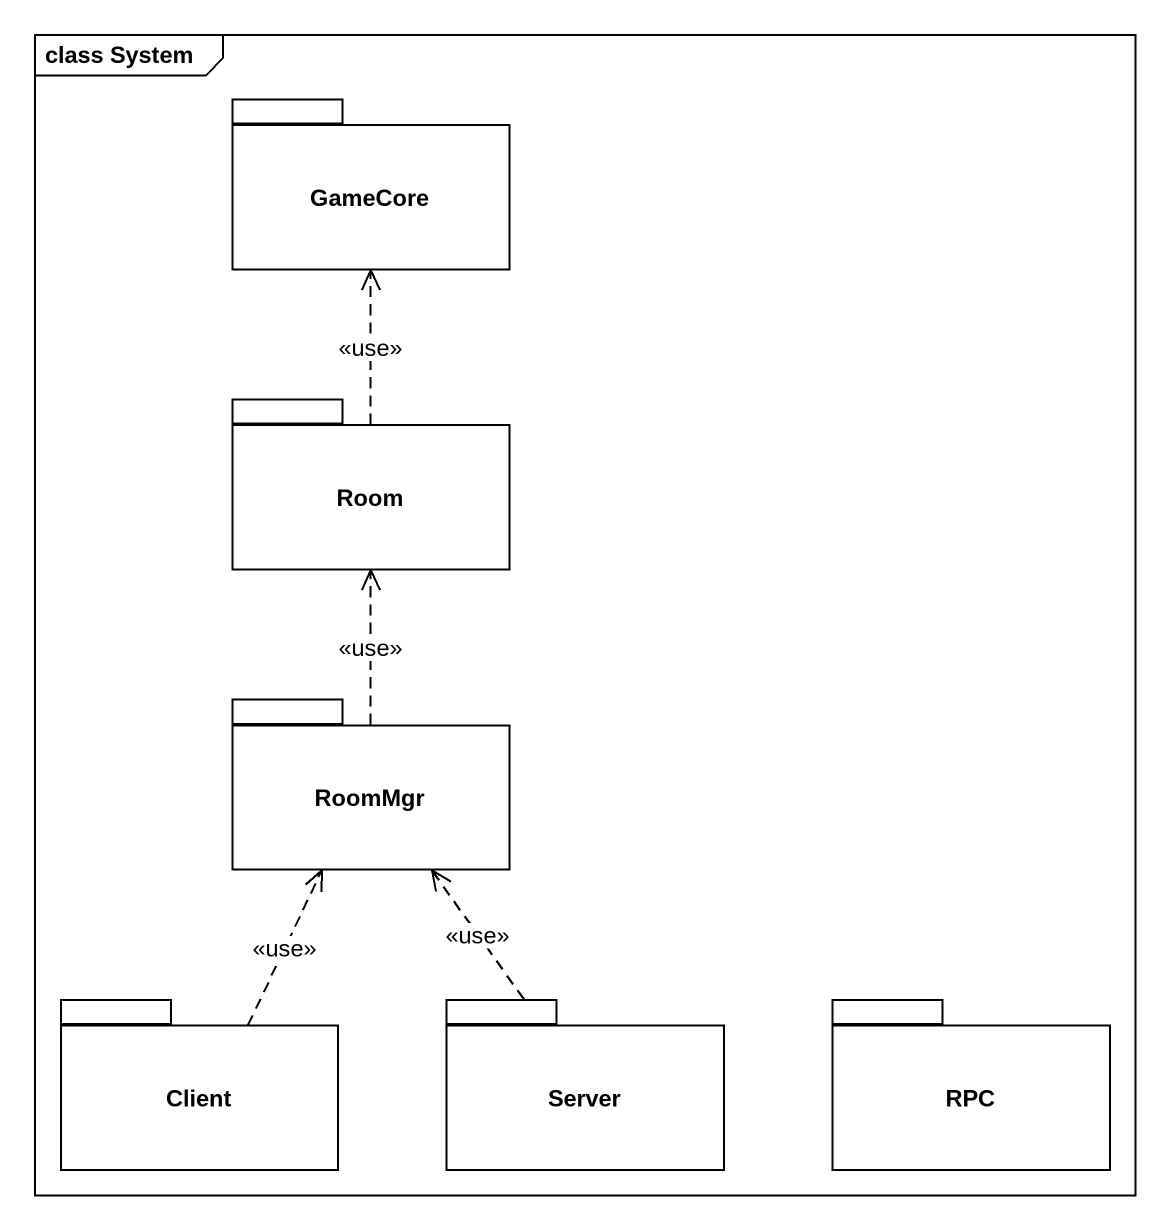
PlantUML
@startuml
mainframe class System
package GameCore {
}
package Room {
}
package RoomMgr {
}
package Client {
}
package Server {
}
package RPC {
}
Room .up.> GameCore : <<use>>
RoomMgr .up.> Room : <<use>>
Client .up.> RoomMgr : <<use>>
Server .up.> RoomMgr : <<use>>
@enduml
